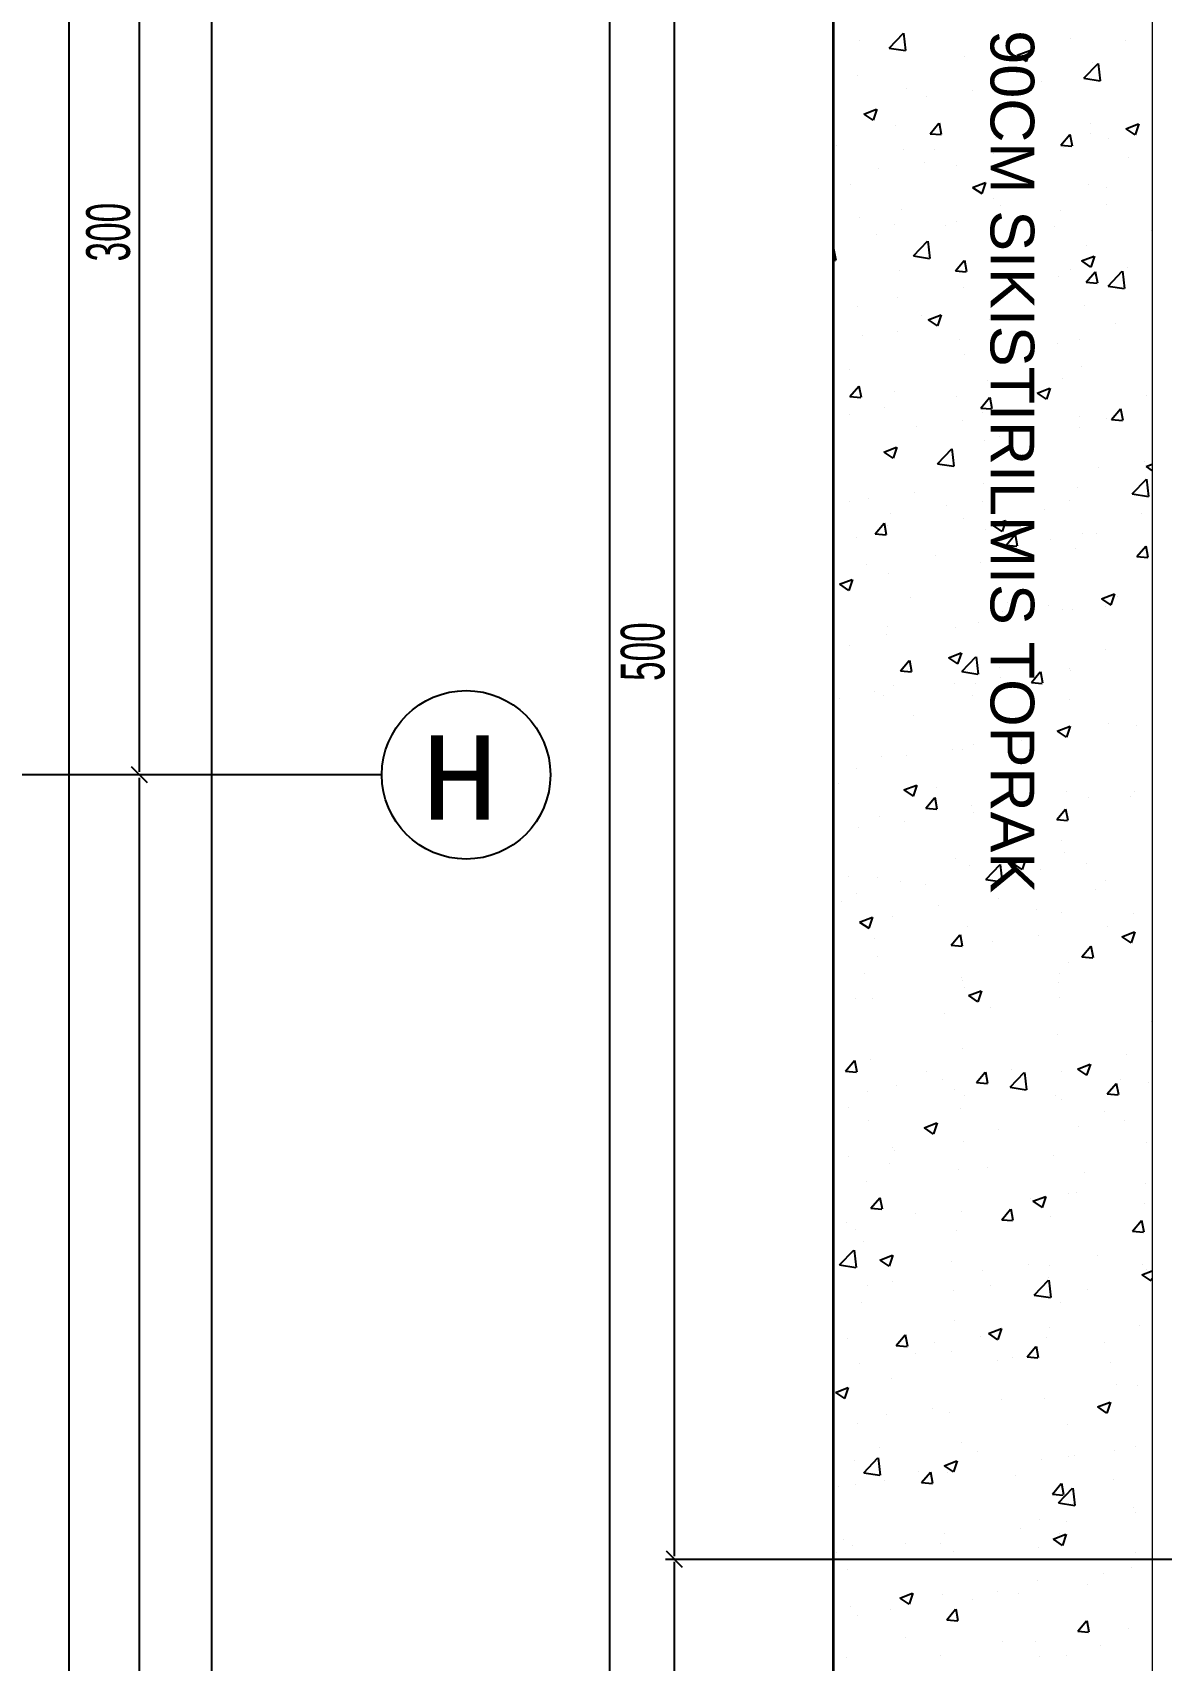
# Model space of a CAD drawing. Header units: inches. Extents: x -7543 to -822, y 102837 to 190349.
# Drawn here: x -836.35176 to -836.32082, y 102836.96471 to 102837.00934 of the extents above; entities that cross this region are included whole.
import ezdxf

# ---------------------------------------------------------------- set-up
doc = ezdxf.new("R2010")
doc.units = ezdxf.units.IN
doc.header["$MEASUREMENT"] = 0
doc.linetypes.add('DASHDOTX2', pattern=[2, 1, -0.5, 0, -0.5])
for name, color, linetype, lineweight in [('AKS', 1, 'Continuous', 25), ('ICOL', 55, 'Continuous', 25), ('SIVA', 150, 'Continuous', 15), ('TARAMA', 8, 'Continuous', 25), ('YAZI', 7, 'Continuous', 25)]:
    doc.layers.add(name, color=color, linetype=linetype, lineweight=lineweight)
doc.layers.add('DUVAR', color=7, linetype='Continuous', lineweight=35, true_color=0xfc4642)
doc.styles.add('ISIM', font='monos.ttf', dxfattribs={"width": 1.1, "height": 200})
doc.styles.add('OLCU', font='tromand.shx', dxfattribs={"width": 0.6, "height": 12})
doc.styles.add('TURKCE', font='arial.ttf')

msp = doc.modelspace()

# ---------------------------------------------------------------- linework, layer by layer
at = {"layer": 'AKS', "linetype": 'DASHDOTX2', "ltscale": 10}
for p, q in [((-836.34219, 102836.988993), (-836.544572, 102836.988993)), ((-836.333122, 102836.967493), (-836.180362, 102836.967493))]:
    msp.add_line(p, q, dxfattribs=at)
at = {"layer": 'AKS', "color": 0}
msp.add_circle((-836.33988, 102836.988993), 0.00231, dxfattribs=at)
at = {"layer": 'DUVAR'}
msp.add_line((-836.329822, 102837.028495), (-836.329822, 102836.805993), dxfattribs=at)
at = {"layer": 'ICOL'}
for p, q in [((-836.335953, 102837.037415), (-836.335953, 102836.815071)), ((-836.35076, 102836.815071), (-836.35076, 102837.019916)), ((-836.348831, 102836.989071), (-836.348831, 102837.018916)), ((-836.346846, 102836.816071), (-836.346846, 102837.018916)), ((-836.334178, 102837.017415), (-836.334178, 102836.967571)), ((-836.348611, 102836.988772), (-836.349052, 102836.989214)), ((-836.348611, 102836.988772), (-836.349052, 102836.989214)), ((-836.348597, 102836.988993), (-836.350781, 102836.988993)), ((-836.348597, 102836.988993), (-836.350781, 102836.988993)), ((-836.348831, 102836.916571), (-836.348831, 102836.988915)), ((-836.334399, 102836.967714), (-836.333957, 102836.967272)), ((-836.334399, 102836.967714), (-836.333957, 102836.967272)), ((-836.334412, 102836.967493), (-836.332228, 102836.967493)), ((-836.334412, 102836.967493), (-836.332228, 102836.967493)), ((-836.334178, 102836.967415), (-836.334178, 102836.917571))]:
    msp.add_line(p, q, dxfattribs=at)
at = {"layer": 'SIVA'}
msp.add_line((-836.321072, 102837.037245), (-836.321072, 102836.814743), dxfattribs=at)
at = {"layer": 'TARAMA'}
for p, q in [((-836.328285, 102837.00892), (-836.327895, 102837.009326)), ((-836.327825, 102837.00885), (-836.32788, 102837.009324)), ((-836.324464, 102837.009246), (-836.324464, 102837.009246)), ((-836.323308, 102837.009175), (-836.323308, 102837.009175)), ((-836.329103, 102837.009137), (-836.329103, 102837.009137)), ((-836.328285, 102837.00892), (-836.32784, 102837.008852)), ((-836.32478, 102837.00872), (-836.32443, 102837.008855)), ((-836.32478, 102837.00872), (-836.324532, 102837.008553)), ((-836.324517, 102837.008553), (-836.324415, 102837.008855)), ((-836.321795, 102837.009133), (-836.321795, 102837.009133)), ((-836.326224, 102837.008674), (-836.326224, 102837.008674)), ((-836.322949, 102837.008093), (-836.322559, 102837.008499)), ((-836.3227, 102837.008511), (-836.3227, 102837.008511)), ((-836.322489, 102837.008022), (-836.322544, 102837.008497)), ((-836.32914, 102837.008174), (-836.32914, 102837.008174)), ((-836.327822, 102837.007816), (-836.327822, 102837.007816)), ((-836.325297, 102837.008136), (-836.325297, 102837.008136)), ((-836.324116, 102837.007995), (-836.324116, 102837.007995)), ((-836.322949, 102837.008093), (-836.322504, 102837.008024)), ((-836.327261, 102837.00758), (-836.327261, 102837.00758)), ((-836.326009, 102837.007745), (-836.326009, 102837.007745)), ((-836.328981, 102837.007108), (-836.328631, 102837.007242)), ((-836.328981, 102837.007108), (-836.328733, 102837.00694)), ((-836.328718, 102837.006941), (-836.328617, 102837.007243)), ((-836.328107, 102837.006804), (-836.328107, 102837.006804)), ((-836.327162, 102837.006571), (-836.326921, 102837.006858)), ((-836.327162, 102837.006571), (-836.326863, 102837.006545)), ((-836.326849, 102837.006546), (-836.326906, 102837.006859)), ((-836.325438, 102837.006691), (-836.325438, 102837.006691)), ((-836.325358, 102837.006471), (-836.325358, 102837.006471)), ((-836.323576, 102837.006257), (-836.323335, 102837.006545)), ((-836.323262, 102837.006232), (-836.32332, 102837.006545)), ((-836.322768, 102837.006578), (-836.322768, 102837.006578)), ((-836.322761, 102837.006846), (-836.322761, 102837.006846)), ((-836.321796, 102837.006707), (-836.321446, 102837.006842)), ((-836.321796, 102837.006707), (-836.321547, 102837.00654)), ((-836.321532, 102837.00654), (-836.321431, 102837.006842)), ((-836.329722, 102837.006245), (-836.329722, 102837.006245)), ((-836.327883, 102837.006151), (-836.327883, 102837.006151)), ((-836.327052, 102837.006132), (-836.327052, 102837.006132)), ((-836.325431, 102837.006022), (-836.325431, 102837.006022)), ((-836.324383, 102837.006019), (-836.324383, 102837.006019)), ((-836.323576, 102837.006257), (-836.323277, 102837.006231)), ((-836.323514, 102837.006191), (-836.323514, 102837.006191)), ((-836.322273, 102837.006438), (-836.322273, 102837.006438)), ((-836.328576, 102837.005608), (-836.328576, 102837.005608)), ((-836.327325, 102837.005773), (-836.327325, 102837.005773)), ((-836.32643, 102837.005691), (-836.32643, 102837.005691)), ((-836.321714, 102837.005907), (-836.321714, 102837.005907)), ((-836.329346, 102837.00519), (-836.329346, 102837.00519)), ((-836.325997, 102837.005095), (-836.325647, 102837.005229)), ((-836.325733, 102837.004928), (-836.325632, 102837.00523)), ((-836.322822, 102837.005182), (-836.322822, 102837.005182)), ((-836.325997, 102837.005095), (-836.325748, 102837.004927)), ((-836.325419, 102837.004807), (-836.325419, 102837.004807)), ((-836.322316, 102837.005094), (-836.322316, 102837.005094)), ((-836.329101, 102837.004262), (-836.329101, 102837.004262)), ((-836.327944, 102837.004487), (-836.327944, 102837.004487)), ((-836.325232, 102837.004593), (-836.325232, 102837.004593)), ((-836.323589, 102837.004466), (-836.323589, 102837.004466)), ((-836.322337, 102837.004631), (-836.322337, 102837.004631)), ((-836.32864, 102837.003801), (-836.32864, 102837.003801)), ((-836.328148, 102837.004093), (-836.328148, 102837.004093)), ((-836.326746, 102837.00405), (-836.326746, 102837.00405)), ((-836.326432, 102837.00415), (-836.326432, 102837.00415)), ((-836.323763, 102837.004037), (-836.323763, 102837.004037)), ((-836.321094, 102837.003924), (-836.321094, 102837.003924)), ((-836.329822, 102837.003402), (-836.329814, 102837.003411)), ((-836.329741, 102837.003098), (-836.329799, 102837.003412)), ((-836.327622, 102837.003222), (-836.327232, 102837.003628)), ((-836.327162, 102837.003151), (-836.327217, 102837.003626)), ((-836.322882, 102837.003517), (-836.322882, 102837.003517)), ((-836.329822, 102837.003104), (-836.329756, 102837.003098)), ((-836.327622, 102837.003222), (-836.327177, 102837.003153)), ((-836.326468, 102837.00281), (-836.326227, 102837.003097)), ((-836.326155, 102837.002785), (-836.326213, 102837.003098)), ((-836.325479, 102837.003143), (-836.325479, 102837.003143)), ((-836.323012, 102837.003082), (-836.322662, 102837.003216)), ((-836.323012, 102837.003082), (-836.322764, 102837.002914)), ((-836.322749, 102837.002914), (-836.322647, 102837.003217)), ((-836.321759, 102837.002908), (-836.321759, 102837.002908)), ((-836.328005, 102837.002822), (-836.328005, 102837.002822)), ((-836.326468, 102837.00281), (-836.32617, 102837.002784)), ((-836.324904, 102837.002494), (-836.324904, 102837.002494)), ((-836.323652, 102837.002659), (-836.323652, 102837.002659)), ((-836.323323, 102837.002843), (-836.323323, 102837.002843)), ((-836.322882, 102837.002496), (-836.322641, 102837.002784)), ((-836.322882, 102837.002496), (-836.322583, 102837.00247)), ((-836.322569, 102837.002471), (-836.322626, 102837.002784)), ((-836.322286, 102837.002395), (-836.321896, 102837.002801)), ((-836.321826, 102837.002324), (-836.321881, 102837.002799)), ((-836.328062, 102837.002078), (-836.328062, 102837.002078)), ((-836.326239, 102837.002343), (-836.326239, 102837.002343)), ((-836.322286, 102837.002395), (-836.321841, 102837.002326)), ((-836.329155, 102837.001842), (-836.329155, 102837.001842)), ((-836.327406, 102837.001595), (-836.327406, 102837.001595)), ((-836.327213, 102837.001469), (-836.326863, 102837.001603)), ((-836.32695, 102837.001302), (-836.326849, 102837.001604)), ((-836.322943, 102837.001853), (-836.322943, 102837.001853)), ((-836.328066, 102837.001158), (-836.328066, 102837.001158)), ((-836.327213, 102837.001469), (-836.326965, 102837.001301)), ((-836.32554, 102837.001478), (-836.32554, 102837.001478)), ((-836.324737, 102837.001482), (-836.324737, 102837.001482)), ((-836.322068, 102837.001369), (-836.322068, 102837.001369)), ((-836.329021, 102837.001036), (-836.329021, 102837.001036)), ((-836.326352, 102837.000923), (-836.326352, 102837.000923)), ((-836.324968, 102837.000687), (-836.324968, 102837.000687)), ((-836.323683, 102837.00081), (-836.323683, 102837.00081)), ((-836.323074, 102837.000936), (-836.323074, 102837.000936)), ((-836.326219, 102837.000522), (-836.326219, 102837.000522)), ((-836.329377, 102837.000106), (-836.329377, 102837.000106)), ((-836.325601, 102836.999814), (-836.325601, 102836.999814)), ((-836.323529, 102836.99986), (-836.323529, 102836.99986)), ((-836.323004, 102837.000188), (-836.323004, 102837.000188)), ((-836.329361, 102836.999363), (-836.32912, 102836.99965)), ((-836.329361, 102836.999363), (-836.329062, 102836.999337)), ((-836.329047, 102836.999337), (-836.329105, 102836.999651)), ((-836.328126, 102836.999494), (-836.328126, 102836.999494)), ((-836.326445, 102836.999359), (-836.326445, 102836.999359)), ((-836.325775, 102836.999049), (-836.325534, 102836.999336)), ((-836.325461, 102836.999024), (-836.325519, 102836.999337)), ((-836.324229, 102836.999456), (-836.323879, 102836.99959)), ((-836.324229, 102836.999456), (-836.32398, 102836.999288)), ((-836.323965, 102836.999289), (-836.323864, 102836.999591)), ((-836.321232, 102836.99938), (-836.321232, 102836.99938)), ((-836.328401, 102836.999053), (-836.328401, 102836.999053)), ((-836.325775, 102836.999049), (-836.325476, 102836.999023)), ((-836.325732, 102836.99894), (-836.325732, 102836.99894)), ((-836.324389, 102836.998964), (-836.324389, 102836.998964)), ((-836.322188, 102836.998735), (-836.321947, 102836.999023)), ((-836.321875, 102836.99871), (-836.321933, 102836.999023)), ((-836.329361, 102836.998859), (-836.329361, 102836.998859)), ((-836.327535, 102836.99855), (-836.327535, 102836.99855)), ((-836.326283, 102836.998715), (-836.326283, 102836.998715)), ((-836.323065, 102836.998524), (-836.323065, 102836.998524)), ((-836.323062, 102836.998827), (-836.323062, 102836.998827)), ((-836.322331, 102836.998762), (-836.322331, 102836.998762)), ((-836.322188, 102836.998735), (-836.32189, 102836.998709)), ((-836.325662, 102836.998149), (-836.325662, 102836.998149)), ((-836.325247, 102836.998262), (-836.325247, 102836.998262)), ((-836.32843, 102836.997843), (-836.32808, 102836.997978)), ((-836.32843, 102836.997843), (-836.328181, 102836.997675)), ((-836.328187, 102836.997829), (-836.328187, 102836.997829)), ((-836.328167, 102836.997676), (-836.328065, 102836.997978)), ((-836.328163, 102836.997761), (-836.328163, 102836.997761)), ((-836.326959, 102836.997524), (-836.32657, 102836.99793)), ((-836.326499, 102836.997453), (-836.326555, 102836.997928)), ((-836.321295, 102836.997573), (-836.321295, 102836.997573)), ((-836.326959, 102836.997524), (-836.326514, 102836.997455)), ((-836.322547, 102836.997408), (-836.322547, 102836.997408)), ((-836.321623, 102836.996697), (-836.321233, 102836.997102)), ((-836.321244, 102836.997443), (-836.321072, 102836.997509)), ((-836.321244, 102836.997443), (-836.321072, 102836.997326)), ((-836.321163, 102836.996626), (-836.321218, 102836.9971)), ((-836.327598, 102836.996743), (-836.327598, 102836.996743)), ((-836.325705, 102836.996992), (-836.325705, 102836.996992)), ((-836.323126, 102836.99686), (-836.323126, 102836.99686)), ((-836.321623, 102836.996697), (-836.321178, 102836.996628)), ((-836.329374, 102836.996498), (-836.329374, 102836.996498)), ((-836.32885, 102836.996578), (-836.32885, 102836.996578)), ((-836.326705, 102836.996385), (-836.326705, 102836.996385)), ((-836.325723, 102836.996485), (-836.325723, 102836.996485)), ((-836.324036, 102836.996273), (-836.324036, 102836.996273)), ((-836.323338, 102836.996512), (-836.323338, 102836.996512)), ((-836.328667, 102836.995602), (-836.328426, 102836.995889)), ((-836.328354, 102836.995576), (-836.328412, 102836.99589)), ((-836.32832, 102836.995826), (-836.32832, 102836.995826)), ((-836.328248, 102836.996165), (-836.328248, 102836.996165)), ((-836.326253, 102836.996011), (-836.326253, 102836.996011)), ((-836.325445, 102836.99583), (-836.325095, 102836.995964)), ((-836.325445, 102836.99583), (-836.325197, 102836.995662)), ((-836.325182, 102836.995663), (-836.325081, 102836.995965)), ((-836.321367, 102836.99616), (-836.321367, 102836.99616)), ((-836.329169, 102836.995511), (-836.329169, 102836.995511)), ((-836.328667, 102836.995602), (-836.328368, 102836.995576)), ((-836.325651, 102836.995714), (-836.325651, 102836.995714)), ((-836.325081, 102836.995288), (-836.32484, 102836.995576)), ((-836.324767, 102836.995263), (-836.324825, 102836.995576)), ((-836.323862, 102836.995436), (-836.323862, 102836.995436)), ((-836.322982, 102836.995601), (-836.322982, 102836.995601)), ((-836.322611, 102836.9956), (-836.322611, 102836.9956)), ((-836.32702, 102836.99502), (-836.32702, 102836.99502)), ((-836.325081, 102836.995288), (-836.324782, 102836.995262)), ((-836.323186, 102836.995195), (-836.323186, 102836.995195)), ((-836.321495, 102836.994975), (-836.321254, 102836.995262)), ((-836.321495, 102836.994975), (-836.321196, 102836.994948)), ((-836.321181, 102836.994949), (-836.321239, 102836.995262)), ((-836.328914, 102836.994771), (-836.328914, 102836.994771)), ((-836.328309, 102836.9945), (-836.328309, 102836.9945)), ((-836.325783, 102836.99482), (-836.325783, 102836.99482)), ((-836.329647, 102836.994217), (-836.329296, 102836.994352)), ((-836.329647, 102836.994217), (-836.329398, 102836.99405)), ((-836.329383, 102836.99405), (-836.329282, 102836.994352)), ((-836.3277, 102836.993844), (-836.3277, 102836.993844)), ((-836.325031, 102836.993731), (-836.325031, 102836.993731)), ((-836.323926, 102836.993628), (-836.323926, 102836.993628)), ((-836.323544, 102836.993528), (-836.323544, 102836.993528)), ((-836.323247, 102836.993531), (-836.323247, 102836.993531)), ((-836.322461, 102836.993817), (-836.322111, 102836.993951)), ((-836.322461, 102836.993817), (-836.322212, 102836.993649)), ((-836.322362, 102836.993618), (-836.322362, 102836.993618)), ((-836.322197, 102836.99365), (-836.322096, 102836.993952)), ((-836.322032, 102836.993878), (-836.322032, 102836.993878)), ((-836.325844, 102836.993156), (-836.325844, 102836.993156)), ((-836.325178, 102836.993464), (-836.325178, 102836.993464)), ((-836.32837, 102836.992836), (-836.32837, 102836.992836)), ((-836.328335, 102836.993048), (-836.328335, 102836.993048)), ((-836.32646, 102836.993028), (-836.32646, 102836.993028)), ((-836.329376, 102836.992527), (-836.329376, 102836.992527)), ((-836.326662, 102836.992204), (-836.326312, 102836.992339)), ((-836.326662, 102836.992204), (-836.326413, 102836.992037)), ((-836.326399, 102836.992037), (-836.326297, 102836.992339)), ((-836.326296, 102836.991826), (-836.325907, 102836.992232)), ((-836.325836, 102836.991755), (-836.325892, 102836.99223)), ((-836.322346, 102836.992431), (-836.322346, 102836.992431)), ((-836.327974, 102836.991841), (-836.327732, 102836.992128)), ((-836.327974, 102836.991841), (-836.327675, 102836.991815)), ((-836.32766, 102836.991816), (-836.327718, 102836.992129)), ((-836.326296, 102836.991826), (-836.325851, 102836.991757)), ((-836.325262, 102836.99193), (-836.325262, 102836.99193)), ((-836.324387, 102836.991527), (-836.324146, 102836.991815)), ((-836.324074, 102836.991502), (-836.324131, 102836.991815)), ((-836.323348, 102836.991906), (-836.323348, 102836.991906)), ((-836.323308, 102836.991866), (-836.323308, 102836.991866)), ((-836.328178, 102836.99143), (-836.328178, 102836.99143)), ((-836.326493, 102836.991492), (-836.326493, 102836.991492)), ((-836.325905, 102836.991491), (-836.325905, 102836.991491)), ((-836.325241, 102836.991656), (-836.325241, 102836.991656)), ((-836.324387, 102836.991527), (-836.324088, 102836.991501)), ((-836.329651, 102836.991076), (-836.329651, 102836.991076)), ((-836.328674, 102836.991289), (-836.328674, 102836.991289)), ((-836.32843, 102836.991171), (-836.32843, 102836.991171)), ((-836.326005, 102836.991176), (-836.326005, 102836.991176)), ((-836.323335, 102836.991063), (-836.323335, 102836.991063)), ((-836.327619, 102836.990617), (-836.327619, 102836.990617)), ((-836.32495, 102836.990504), (-836.32495, 102836.990504)), ((-836.323677, 102836.990191), (-836.323327, 102836.990326)), ((-836.323677, 102836.990191), (-836.323429, 102836.990023)), ((-836.323414, 102836.990024), (-836.323313, 102836.990326)), ((-836.323369, 102836.990202), (-836.323369, 102836.990202)), ((-836.323352, 102836.99018), (-836.323352, 102836.99018)), ((-836.322281, 102836.990392), (-836.322281, 102836.990392)), ((-836.321505, 102836.990349), (-836.321505, 102836.990349)), ((-836.328491, 102836.989507), (-836.328491, 102836.989507)), ((-836.327808, 102836.98952), (-836.327808, 102836.98952)), ((-836.326557, 102836.989684), (-836.326557, 102836.989684)), ((-836.326268, 102836.98968), (-836.326268, 102836.98968)), ((-836.325966, 102836.989827), (-836.325966, 102836.989827)), ((-836.324663, 102836.989934), (-836.324663, 102836.989934)), ((-836.329184, 102836.989179), (-836.329184, 102836.989179)), ((-836.329668, 102836.988747), (-836.329668, 102836.988747)), ((-836.327879, 102836.988579), (-836.327529, 102836.988713)), ((-836.327615, 102836.988411), (-836.327514, 102836.988714)), ((-836.326999, 102836.988634), (-836.326999, 102836.988634)), ((-836.327879, 102836.988579), (-836.32763, 102836.988411)), ((-836.32728, 102836.98808), (-836.327039, 102836.988367)), ((-836.326966, 102836.988055), (-836.327024, 102836.988368)), ((-836.32433, 102836.988522), (-836.32433, 102836.988522)), ((-836.32343, 102836.988537), (-836.32343, 102836.988537)), ((-836.322821, 102836.988377), (-836.322821, 102836.988377)), ((-836.321661, 102836.988409), (-836.321661, 102836.988409)), ((-836.321569, 102836.988542), (-836.321569, 102836.988542)), ((-836.328552, 102836.987842), (-836.328552, 102836.987842)), ((-836.32728, 102836.98808), (-836.326981, 102836.988054)), ((-836.326027, 102836.988162), (-836.326027, 102836.988162)), ((-836.325978, 102836.987962), (-836.325978, 102836.987962)), ((-836.323693, 102836.987766), (-836.323452, 102836.988054)), ((-836.323693, 102836.987766), (-836.323395, 102836.98774)), ((-836.32338, 102836.987741), (-836.323438, 102836.988054)), ((-836.329124, 102836.987547), (-836.329124, 102836.987547)), ((-836.327872, 102836.987712), (-836.327872, 102836.987712)), ((-836.323559, 102836.987197), (-836.323559, 102836.987197)), ((-836.32349, 102836.986873), (-836.32349, 102836.986873)), ((-836.326475, 102836.986696), (-836.326475, 102836.986696)), ((-836.326087, 102836.986498), (-836.326087, 102836.986498)), ((-836.325633, 102836.986128), (-836.325244, 102836.986534)), ((-836.325174, 102836.986057), (-836.325229, 102836.986532)), ((-836.324894, 102836.986565), (-836.324544, 102836.9867)), ((-836.324894, 102836.986565), (-836.324645, 102836.986398)), ((-836.324631, 102836.986398), (-836.324529, 102836.986701)), ((-836.324136, 102836.986405), (-836.324136, 102836.986405)), ((-836.322884, 102836.98657), (-836.322884, 102836.98657)), ((-836.329391, 102836.986196), (-836.329391, 102836.986196)), ((-836.328613, 102836.986178), (-836.328613, 102836.986178)), ((-836.327973, 102836.986079), (-836.327973, 102836.986079)), ((-836.327294, 102836.985989), (-836.327294, 102836.985989)), ((-836.325633, 102836.986128), (-836.325189, 102836.986059)), ((-836.325304, 102836.985967), (-836.325304, 102836.985967)), ((-836.322361, 102836.986099), (-836.322361, 102836.986099)), ((-836.329588, 102836.985521), (-836.329588, 102836.985521)), ((-836.329187, 102836.98574), (-836.329187, 102836.98574)), ((-836.325277, 102836.985599), (-836.325277, 102836.985599)), ((-836.322635, 102836.985854), (-836.322635, 102836.985854)), ((-836.329095, 102836.984953), (-836.328745, 102836.985087)), ((-836.328832, 102836.984786), (-836.32873, 102836.985088)), ((-836.328192, 102836.985098), (-836.328192, 102836.985098)), ((-836.326919, 102836.985408), (-836.326919, 102836.985408)), ((-836.32425, 102836.985295), (-836.32425, 102836.985295)), ((-836.323551, 102836.985208), (-836.323551, 102836.985208)), ((-836.321581, 102836.985182), (-836.321581, 102836.985182)), ((-836.329095, 102836.984953), (-836.328846, 102836.984785)), ((-836.326586, 102836.984319), (-836.326345, 102836.984606)), ((-836.326272, 102836.984294), (-836.32633, 102836.984607)), ((-836.326148, 102836.984833), (-836.326148, 102836.984833)), ((-836.3242, 102836.984598), (-836.3242, 102836.984598)), ((-836.322306, 102836.984847), (-836.322306, 102836.984847)), ((-836.32191, 102836.984552), (-836.321559, 102836.984687)), ((-836.321646, 102836.984385), (-836.321545, 102836.984687)), ((-836.328674, 102836.984513), (-836.328674, 102836.984513)), ((-836.326586, 102836.984319), (-836.326287, 102836.984293)), ((-836.325451, 102836.984433), (-836.325451, 102836.984433)), ((-836.323, 102836.984005), (-836.322759, 102836.984293)), ((-836.322686, 102836.98398), (-836.322744, 102836.984293)), ((-836.32191, 102836.984552), (-836.321661, 102836.984385)), ((-836.328609, 102836.984017), (-836.328609, 102836.984017)), ((-836.323367, 102836.983849), (-836.323367, 102836.983849)), ((-836.323, 102836.984005), (-836.322701, 102836.983979)), ((-836.328968, 102836.983538), (-836.328968, 102836.983538)), ((-836.326299, 102836.983425), (-836.326299, 102836.983425)), ((-836.326283, 102836.983348), (-836.326283, 102836.983348)), ((-836.32363, 102836.983312), (-836.32363, 102836.983312)), ((-836.323612, 102836.983544), (-836.323612, 102836.983544)), ((-836.329199, 102836.982848), (-836.329199, 102836.982848)), ((-836.328734, 102836.982849), (-836.328734, 102836.982849)), ((-836.326209, 102836.983169), (-836.326209, 102836.983169)), ((-836.326111, 102836.98294), (-836.325761, 102836.983074)), ((-836.326111, 102836.98294), (-836.325862, 102836.982772)), ((-836.325847, 102836.982773), (-836.325746, 102836.983075)), ((-836.323621, 102836.982875), (-836.323621, 102836.982875)), ((-836.326767, 102836.982461), (-836.326767, 102836.982461)), ((-836.325515, 102836.982626), (-836.325515, 102836.982626)), ((-836.321106, 102836.982231), (-836.321106, 102836.982231)), ((-836.32627, 102836.981504), (-836.32627, 102836.981504)), ((-836.323673, 102836.981879), (-836.323673, 102836.981879)), ((-836.329479, 102836.980872), (-836.329237, 102836.981159)), ((-836.329165, 102836.980846), (-836.329223, 102836.98116)), ((-836.328795, 102836.981184), (-836.328795, 102836.981184)), ((-836.323126, 102836.980927), (-836.322776, 102836.981061)), ((-836.322863, 102836.98076), (-836.322761, 102836.981062)), ((-836.321779, 102836.981319), (-836.321779, 102836.981319)), ((-836.329479, 102836.980872), (-836.32918, 102836.980846)), ((-836.327272, 102836.98087), (-836.327272, 102836.98087)), ((-836.32683, 102836.980654), (-836.32683, 102836.980654)), ((-836.325892, 102836.980558), (-836.325651, 102836.980845)), ((-836.325579, 102836.980533), (-836.325637, 102836.980846)), ((-836.32497, 102836.98043), (-836.324581, 102836.980835)), ((-836.324937, 102836.980903), (-836.324937, 102836.980903)), ((-836.324603, 102836.980757), (-836.324603, 102836.980757)), ((-836.324511, 102836.980359), (-836.324566, 102836.980834)), ((-836.323573, 102836.980866), (-836.323573, 102836.980866)), ((-836.323126, 102836.980927), (-836.322877, 102836.980759)), ((-836.321934, 102836.980645), (-836.321934, 102836.980645)), ((-836.328887, 102836.980311), (-836.328887, 102836.980311)), ((-836.328082, 102836.980489), (-836.328082, 102836.980489)), ((-836.326489, 102836.980365), (-836.326489, 102836.980365)), ((-836.326218, 102836.980199), (-836.326218, 102836.980199)), ((-836.325892, 102836.980558), (-836.325593, 102836.980532)), ((-836.32497, 102836.98043), (-836.324526, 102836.980361)), ((-836.323734, 102836.980215), (-836.323734, 102836.980215)), ((-836.322306, 102836.980244), (-836.322065, 102836.980532)), ((-836.322306, 102836.980244), (-836.322007, 102836.980218)), ((-836.321992, 102836.980219), (-836.32205, 102836.980532)), ((-836.321166, 102836.980567), (-836.321166, 102836.980567)), ((-836.329405, 102836.979865), (-836.329405, 102836.979865)), ((-836.32633, 102836.97984), (-836.32633, 102836.97984)), ((-836.323549, 102836.980086), (-836.323549, 102836.980086)), ((-836.322375, 102836.979768), (-836.322375, 102836.979768)), ((-836.328856, 102836.97952), (-836.328856, 102836.97952)), ((-836.327327, 102836.979314), (-836.326977, 102836.979448)), ((-836.327327, 102836.979314), (-836.327079, 102836.979146)), ((-836.327064, 102836.979147), (-836.326962, 102836.979449)), ((-836.325291, 102836.979267), (-836.325291, 102836.979267)), ((-836.323094, 102836.979347), (-836.323094, 102836.979347)), ((-836.321842, 102836.979512), (-836.321842, 102836.979512)), ((-836.326252, 102836.978931), (-836.326252, 102836.978931)), ((-836.321227, 102836.978902), (-836.321227, 102836.978902)), ((-836.329397, 102836.978517), (-836.329397, 102836.978517)), ((-836.328207, 102836.978767), (-836.328207, 102836.978767)), ((-836.328146, 102836.978682), (-836.328146, 102836.978682)), ((-836.323794, 102836.97855), (-836.323794, 102836.97855)), ((-836.328267, 102836.978329), (-836.328267, 102836.978329)), ((-836.326391, 102836.978176), (-836.326391, 102836.978176)), ((-836.325598, 102836.978216), (-836.325598, 102836.978216)), ((-836.322929, 102836.978103), (-836.322929, 102836.978103)), ((-836.328917, 102836.977855), (-836.328917, 102836.977855)), ((-836.323382, 102836.977517), (-836.323382, 102836.977517)), ((-836.323158, 102836.97754), (-836.323158, 102836.97754)), ((-836.321264, 102836.977789), (-836.321264, 102836.977789)), ((-836.328785, 102836.977111), (-836.328544, 102836.977398)), ((-836.328785, 102836.977111), (-836.328486, 102836.977085)), ((-836.328471, 102836.977085), (-836.328529, 102836.977399)), ((-836.326298, 102836.977017), (-836.326298, 102836.977017)), ((-836.325198, 102836.976797), (-836.324957, 102836.977084)), ((-836.324885, 102836.976772), (-836.324943, 102836.977085)), ((-836.324409, 102836.977375), (-836.324409, 102836.977375)), ((-836.324343, 102836.977301), (-836.323993, 102836.977435)), ((-836.324343, 102836.977301), (-836.324094, 102836.977133)), ((-836.324079, 102836.977134), (-836.323978, 102836.977436)), ((-836.321288, 102836.977238), (-836.321288, 102836.977238)), ((-836.329461, 102836.97671), (-836.329461, 102836.97671)), ((-836.327567, 102836.976959), (-836.327567, 102836.976959)), ((-836.325198, 102836.976797), (-836.3249, 102836.976771)), ((-836.323855, 102836.976886), (-836.323855, 102836.976886)), ((-836.321612, 102836.976483), (-836.321371, 102836.976771)), ((-836.321299, 102836.976458), (-836.321356, 102836.976771)), ((-836.329214, 102836.976516), (-836.329214, 102836.976516)), ((-836.328978, 102836.976191), (-836.328978, 102836.976191)), ((-836.326452, 102836.976511), (-836.326452, 102836.976511)), ((-836.321612, 102836.976483), (-836.321313, 102836.976457)), ((-836.329644, 102836.975559), (-836.329254, 102836.975965)), ((-836.329241, 102836.975774), (-836.329241, 102836.975774)), ((-836.329184, 102836.975488), (-836.329239, 102836.975963)), ((-836.328544, 102836.975688), (-836.328194, 102836.975823)), ((-836.328544, 102836.975688), (-836.328295, 102836.97552)), ((-836.32828, 102836.975521), (-836.328179, 102836.975823)), ((-836.322579, 102836.975817), (-836.322579, 102836.975817)), ((-836.329644, 102836.975559), (-836.329199, 102836.97549)), ((-836.326572, 102836.975661), (-836.326572, 102836.975661)), ((-836.325725, 102836.975403), (-836.325725, 102836.975403)), ((-836.324473, 102836.975567), (-836.324473, 102836.975567)), ((-836.323903, 102836.975548), (-836.323903, 102836.975548)), ((-836.321358, 102836.975288), (-836.321072, 102836.975398)), ((-836.321358, 102836.975288), (-836.321109, 102836.97512)), ((-836.321349, 102836.975574), (-836.321349, 102836.975574)), ((-836.321233, 102836.975435), (-836.321233, 102836.975435)), ((-836.328883, 102836.974987), (-836.328883, 102836.974987)), ((-836.328187, 102836.975102), (-836.328187, 102836.975102)), ((-836.326513, 102836.974847), (-836.326513, 102836.974847)), ((-836.325517, 102836.974989), (-836.325517, 102836.974989)), ((-836.324307, 102836.974731), (-836.323918, 102836.975137)), ((-836.323916, 102836.975221), (-836.323916, 102836.975221)), ((-836.323848, 102836.97466), (-836.323903, 102836.975135)), ((-836.322848, 102836.974876), (-836.322848, 102836.974876)), ((-836.321095, 102836.975121), (-836.321072, 102836.975189)), ((-836.329038, 102836.974526), (-836.329038, 102836.974526)), ((-836.324307, 102836.974731), (-836.323863, 102836.974662)), ((-836.323588, 102836.974534), (-836.323588, 102836.974534)), ((-836.326504, 102836.974034), (-836.326504, 102836.974034)), ((-836.32141, 102836.973909), (-836.32141, 102836.973909)), ((-836.32942, 102836.973533), (-836.32942, 102836.973533)), ((-836.328091, 102836.97335), (-836.32785, 102836.973637)), ((-836.327777, 102836.973324), (-836.327835, 102836.973638)), ((-836.325788, 102836.973595), (-836.325788, 102836.973595)), ((-836.325559, 102836.973675), (-836.325209, 102836.97381)), ((-836.325559, 102836.973675), (-836.325311, 102836.973507)), ((-836.325296, 102836.973508), (-836.325194, 102836.97381)), ((-836.323977, 102836.973557), (-836.323977, 102836.973557)), ((-836.323895, 102836.973845), (-836.323895, 102836.973845)), ((-836.328091, 102836.97335), (-836.327792, 102836.973324)), ((-836.327566, 102836.973119), (-836.327566, 102836.973119)), ((-836.32704, 102836.973431), (-836.32704, 102836.973431)), ((-836.326574, 102836.973182), (-836.326574, 102836.973182)), ((-836.324897, 102836.973007), (-836.324897, 102836.973007)), ((-836.324505, 102836.973036), (-836.324264, 102836.973324)), ((-836.324505, 102836.973036), (-836.324206, 102836.97301)), ((-836.324191, 102836.973011), (-836.324249, 102836.973324)), ((-836.32239, 102836.973436), (-836.32239, 102836.973436)), ((-836.329099, 102836.972862), (-836.329099, 102836.972862)), ((-836.325306, 102836.972936), (-836.325306, 102836.972936)), ((-836.322228, 102836.972894), (-836.322228, 102836.972894)), ((-836.32976, 102836.972062), (-836.32941, 102836.972197)), ((-836.329497, 102836.971895), (-836.329396, 102836.972198)), ((-836.328222, 102836.972435), (-836.328222, 102836.972435)), ((-836.322052, 102836.972288), (-836.322052, 102836.972288)), ((-836.32147, 102836.972245), (-836.32147, 102836.972245)), ((-836.32976, 102836.972062), (-836.329512, 102836.971895)), ((-836.32521, 102836.971873), (-836.32521, 102836.971873)), ((-836.324038, 102836.971893), (-836.324038, 102836.971893)), ((-836.322575, 102836.971662), (-836.322225, 102836.971796)), ((-836.322575, 102836.971662), (-836.322326, 102836.971494)), ((-836.322311, 102836.971495), (-836.32221, 102836.971797)), ((-836.328356, 102836.971459), (-836.328356, 102836.971459)), ((-836.327104, 102836.971623), (-836.327104, 102836.971623)), ((-836.326634, 102836.971518), (-836.326634, 102836.971518)), ((-836.32916, 102836.971198), (-836.32916, 102836.971198)), ((-836.323397, 102836.971186), (-836.323397, 102836.971186)), ((-836.32854, 102836.970564), (-836.32854, 102836.970564)), ((-836.326312, 102836.970685), (-836.326312, 102836.970685)), ((-836.325871, 102836.970452), (-836.325871, 102836.970452)), ((-836.323368, 102836.970316), (-836.323368, 102836.970316)), ((-836.323202, 102836.970339), (-836.323202, 102836.970339)), ((-836.322116, 102836.970481), (-836.322116, 102836.970481)), ((-836.321531, 102836.97058), (-836.321531, 102836.97058)), ((-836.329228, 102836.970185), (-836.329228, 102836.970185)), ((-836.328981, 102836.969861), (-836.328591, 102836.970267)), ((-836.328521, 102836.96979), (-836.328576, 102836.970265)), ((-836.327486, 102836.969893), (-836.327486, 102836.969893)), ((-836.327397, 102836.969589), (-836.327156, 102836.969876)), ((-836.327084, 102836.969564), (-836.327142, 102836.969877)), ((-836.326776, 102836.970049), (-836.326426, 102836.970184)), ((-836.326776, 102836.970049), (-836.326527, 102836.969882)), ((-836.326526, 102836.969901), (-836.326526, 102836.969901)), ((-836.326512, 102836.969882), (-836.326411, 102836.970184)), ((-836.324098, 102836.970228), (-836.324098, 102836.970228)), ((-836.329671, 102836.969487), (-836.329671, 102836.969487)), ((-836.329221, 102836.969533), (-836.329221, 102836.969533)), ((-836.328981, 102836.969861), (-836.328536, 102836.969792)), ((-836.328419, 102836.969651), (-836.328419, 102836.969651)), ((-836.327397, 102836.969589), (-836.327098, 102836.969563)), ((-836.326695, 102836.969853), (-836.326695, 102836.969853)), ((-836.324817, 102836.96978), (-836.324817, 102836.96978)), ((-836.323811, 102836.969275), (-836.32357, 102836.969563)), ((-836.323645, 102836.969033), (-836.323255, 102836.969439)), ((-836.323497, 102836.96925), (-836.323555, 102836.969563)), ((-836.323185, 102836.968962), (-836.32324, 102836.969437)), ((-836.322148, 102836.969667), (-836.322148, 102836.969667)), ((-836.323811, 102836.969275), (-836.323512, 102836.969249)), ((-836.323645, 102836.969033), (-836.3232, 102836.968964)), ((-836.324159, 102836.968564), (-836.324159, 102836.968564)), ((-836.321592, 102836.968916), (-836.321592, 102836.968916)), ((-836.321538, 102836.968758), (-836.321538, 102836.968758)), ((-836.326756, 102836.968189), (-836.326756, 102836.968189)), ((-836.324683, 102836.968344), (-836.324683, 102836.968344)), ((-836.323791, 102836.968036), (-836.323441, 102836.968171)), ((-836.323603, 102836.968203), (-836.323603, 102836.968203)), ((-836.323528, 102836.967869), (-836.323426, 102836.968171)), ((-836.323431, 102836.968509), (-836.323431, 102836.968509)), ((-836.329735, 102836.967679), (-836.329735, 102836.967679)), ((-836.329535, 102836.968023), (-836.329535, 102836.968023)), ((-836.329282, 102836.967869), (-836.329282, 102836.967869)), ((-836.327841, 102836.967929), (-836.327841, 102836.967929)), ((-836.326866, 102836.96791), (-836.326866, 102836.96791)), ((-836.326519, 102836.967702), (-836.326519, 102836.967702)), ((-836.324197, 102836.967797), (-836.324197, 102836.967797)), ((-836.323791, 102836.968036), (-836.323543, 102836.967869)), ((-836.321528, 102836.967684), (-836.321528, 102836.967684)), ((-836.329435, 102836.967202), (-836.329435, 102836.967202)), ((-836.321653, 102836.967251), (-836.321653, 102836.967251)), ((-836.32422, 102836.966899), (-836.32422, 102836.966899)), ((-836.322853, 102836.966786), (-836.322853, 102836.966786)), ((-836.322405, 102836.967105), (-836.322405, 102836.967105)), ((-836.327992, 102836.966424), (-836.327642, 102836.966558)), ((-836.327992, 102836.966424), (-836.327744, 102836.966256)), ((-836.327729, 102836.966257), (-836.327628, 102836.966559)), ((-836.326817, 102836.966524), (-836.326817, 102836.966524)), ((-836.325998, 102836.966372), (-836.325998, 102836.966372)), ((-836.325321, 102836.966604), (-836.325321, 102836.966604)), ((-836.324747, 102836.966537), (-836.324747, 102836.966537)), ((-836.329342, 102836.966204), (-836.329342, 102836.966204)), ((-836.329156, 102836.965956), (-836.329156, 102836.965956)), ((-836.328237, 102836.966104), (-836.328237, 102836.966104)), ((-836.326704, 102836.965828), (-836.326462, 102836.966115)), ((-836.32639, 102836.965803), (-836.326448, 102836.966116)), ((-836.326704, 102836.965828), (-836.326405, 102836.965802)), ((-836.323117, 102836.965514), (-836.322876, 102836.965802)), ((-836.323117, 102836.965514), (-836.322818, 102836.965488)), ((-836.322804, 102836.965489), (-836.322861, 102836.965802)), ((-836.321714, 102836.965587), (-836.321714, 102836.965587)), ((-836.327839, 102836.965355), (-836.327839, 102836.965355)), ((-836.32517, 102836.965242), (-836.32517, 102836.965242)), ((-836.324281, 102836.965235), (-836.324281, 102836.965235)), ((-836.322501, 102836.96513), (-836.322501, 102836.96513)), ((-836.329454, 102836.964796), (-836.329454, 102836.964796)), ((-836.326878, 102836.96486), (-836.326878, 102836.96486)), ((-836.324168, 102836.964814), (-836.324168, 102836.964814)), ((-836.323411, 102836.964855), (-836.323411, 102836.964855))]:
    msp.add_line(p, q, dxfattribs=at)

# ---------------------------------------------------------------- texts
at = {"layer": 'AKS', "style": 'ISIM', "width": 1.1}
msp.add_text('H', height=0.00231, dxfattribs=at).set_placement((-836.34113, 102836.987767))
at = {"layer": 'ICOL', "style": 'OLCU', "width": 0.6}
for s, p in [('300', (-836.349095, 102837.003068)), ('500', (-836.334442, 102836.991567))]:
    msp.add_text(s, height=0.0012, rotation=90, dxfattribs=at).set_placement(p)
at = {"layer": 'YAZI', "style": 'TURKCE'}
msp.add_text('90CM SIKISTIRILMIS TOPRAK', height=0.0012, rotation=270, dxfattribs=at).set_placement((-836.325507, 102837.009407))

doc.saveas('drawing.dxf')
